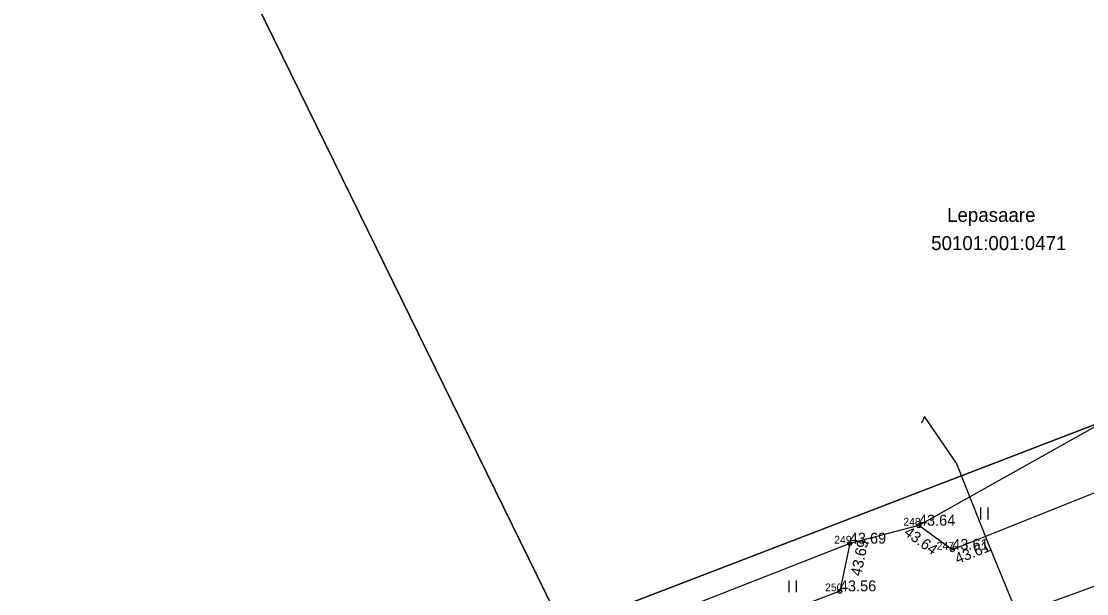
# Model space of a CAD drawing. Extents: x 668679 to 672668, y 6469740 to 6473372.
# Drawn here: x 669544.4 to 669613, y 6471260.7 to 6471297.6 of the extents above; entities that cross this region are included whole.
import ezdxf

# ---------------------------------------------------------------- set-up
doc = ezdxf.new("R2010")
doc.units = 0
for name, color, linetype in [('HALJASTUS', 7, 'Continuous'), ('KORGUS-EH2000', 7, 'Continuous'), ('MOOTKORG-EH2000', 7, 'Continuous'), ('MOOTMPUNKT', 7, 'Continuous'), ('MOOTNR', 7, 'Continuous'), ('MOOTPIIR', 7, 'Continuous'), ('MPKAABEL', 7, 'Continuous'), ('PIIR', 7, 'Continuous'), ('TEE', 7, 'Continuous')]:
    doc.layers.add(name, color=color, linetype=linetype)

msp = doc.modelspace()

# ---------------------------------------------------------------- linework, layer by layer
at = {"layer": 'HALJASTUS'}
for p, q in [((669606.164, 6471266.278), (669606.164, 6471265.517)), ((669606.619, 6471266.278), (669606.619, 6471265.517)), ((669593.834, 6471261.584), (669593.834, 6471260.823)), ((669594.29, 6471261.584), (669594.29, 6471260.823))]:
    msp.add_line(p, q, dxfattribs=at)
at = {"layer": 'KORGUS-EH2000'}
for centre in [(669602.191, 6471265.112), (669597.746, 6471263.956), (669604.338, 6471263.561), (669597.108, 6471260.889)]:
    msp.add_circle(centre, 0.125, dxfattribs=at)
at = {"layer": 'MOOTMPUNKT'}
for centre in [(669602.191, 6471265.112), (669597.746, 6471263.956), (669604.338, 6471263.561), (669597.108, 6471260.889)]:
    msp.add_circle(centre, 0.125, dxfattribs=at)
at = {"layer": 'MOOTPIIR'}
msp.add_lwpolyline([(669724.041, 6471309.929), (669693.355, 6471301.914), (669689.392, 6471300.374), (669656.737, 6471284.944), (669631.144, 6471274.614), (669623.957, 6471276.23), (669619.365, 6471274.755), (669602.191, 6471265.112), (669597.746, 6471263.956), (669563.667, 6471250.604), (669537.059, 6471239.462), (669508.056, 6471228.984), (669483.546, 6471221.123), (669470.264, 6471219.21), (669466.175, 6471217.79), (669455.077, 6471209.563), (669428.576, 6471199.377), (669402.605, 6471189.508), (669370.402, 6471180.399), (669366.789, 6471179.118), (669365.666, 6471177.401), (669343.962, 6471168.26)], dxfattribs=at)
at = {"layer": 'MPKAABEL'}
msp.add_lwpolyline([(669579.921, 6471238.433), (669580.166, 6471239.292), (669582.054, 6471240.396), (669583.579, 6471241.49), (669588.375, 6471243.832), (669594.106, 6471246.617), (669603.028, 6471250.189), (669609.665, 6471252.69), (669610.245, 6471253.369), (669610.228, 6471254.218), (669608.713, 6471258.994), (669606.62, 6471264.06), (669604.608, 6471269.125), (669602.546, 6471272.126), (669602.353, 6471271.693)], dxfattribs=at)
at = {"layer": 'PIIR'}
for points in [[(669579.3, 6471258.48), (669531.14, 6471356.66), (669497.97, 6471424.6), (669575.44, 6471451.31), (669623.48, 6471329.72), (669647.57, 6471284.69)], [(669477.07, 6471330.25), (669531.14, 6471356.66), (669579.3, 6471258.48), (669474.15, 6471218.14), (669430.76, 6471306.85)]]:
    msp.add_lwpolyline(points, close=True, dxfattribs=at)
msp.add_lwpolyline([(669329.94, 6471165.13), (669407.36, 6471194.71), (669463.19, 6471214.94), (669474.15, 6471218.14), (669579.3, 6471258.48), (669647.57, 6471284.69), (669709.7, 6471308.11), (669752.76, 6471324.36)], dxfattribs=at)
at = {"layer": 'TEE'}
for points in [[(670015.075, 6471399.716), (669993.453, 6471397.947), (669975.669, 6471395.023), (669960.43, 6471391.818), (669948.681, 6471389.327), (669919.71, 6471381.03), (669912.364, 6471378.521), (669897.944, 6471373.338), (669879.371, 6471366.662), (669864.151, 6471361.084), (669836.72, 6471350.601), (669808.963, 6471340.623), (669782.207, 6471330.404), (669754.035, 6471320.23), (669724.639, 6471308.515), (669697.356, 6471298.463), (669688.373, 6471295.137), (669657.173, 6471283.703), (669631.449, 6471273.735), (669627.989, 6471272.582), (669620.056, 6471269.838), (669604.338, 6471263.561), (669602.191, 6471265.112)], [(669334.715, 6471155.776), (669361.601, 6471166.527), (669387.202, 6471176.211), (669404.652, 6471182.578), (669431.378, 6471192.124), (669457.299, 6471202.404), (669479.259, 6471210.707), (669486.095, 6471213.436), (669504.153, 6471220.281), (669510.879, 6471222.575), (669539.285, 6471233.356), (669566.274, 6471243.33), (669598.956, 6471255.932), (669633.487, 6471268.501), (669657.712, 6471277.988), (669689.921, 6471289.982), (669726.6, 6471303.402)], [(669597.746, 6471263.956), (669597.108, 6471260.889), (669564.442, 6471248.368), (669537.526, 6471238.515), (669509.033, 6471227.51), (669484.559, 6471218.545), (669477.263, 6471215.734), (669464.695, 6471210.892), (669455.898, 6471207.503), (669429.404, 6471197.217), (669403.373, 6471187.589), (669374.369, 6471176.583), (669367.39, 6471173.981), (669359.862, 6471170.996), (669333.242, 6471160.551), (669308.869, 6471151.882), (669286.113, 6471143.272), (669269.137, 6471136.79), (669240.905, 6471126.225), (669227.795, 6471126.605)]]:
    msp.add_lwpolyline(points, dxfattribs=at)

# ---------------------------------------------------------------- texts
at = {"layer": 'KORGUS-EH2000'}
for s, rotation, p in [('43.64', 324.15553, (669601.172, 6471264.555)), ('43.69', 78.24887, (669598.469, 6471261.825)), ('43.61', 21.76935, (669604.678, 6471262.639))]:
    msp.add_text(s, height=0.7, rotation=rotation, dxfattribs=at).set_placement(p)
at = {"layer": 'MOOTKORG-EH2000'}
for s, p in [('43.64', (669602.191, 6471265.112)), ('43.69', (669597.746, 6471263.956)), ('43.61', (669604.338, 6471263.561)), ('43.56', (669597.108, 6471260.889))]:
    msp.add_text(s, height=0.7, dxfattribs=at).set_placement(p)
at = {"layer": 'MOOTNR'}
for s, p in [('248', (669601.191, 6471265.112)), ('249', (669596.746, 6471263.956)), ('247', (669603.338, 6471263.561)), ('250', (669596.158, 6471260.889))]:
    msp.add_text(s, height=0.5, dxfattribs=at).set_placement(p)
at = {"layer": 'PIIR'}
for s, p in [('Lepasaare', (669604.008, 6471284.653)), ('50101:001:0471', (669602.982, 6471282.836))]:
    msp.add_text(s, height=0.9, dxfattribs=at).set_placement(p)

doc.saveas('drawing.dxf')
